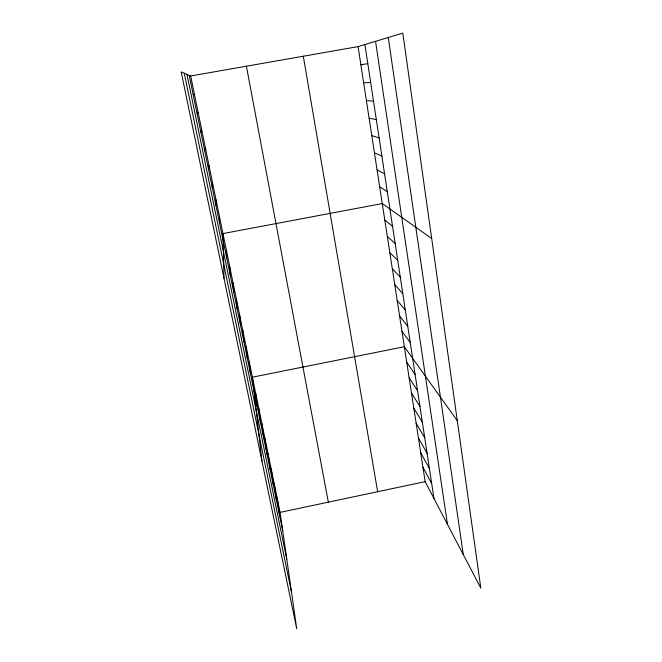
<?xml version="1.0" encoding="UTF-8"?>
<svg xmlns="http://www.w3.org/2000/svg" width="662" height="662" viewBox="0 0 662 662"><rect width="100%" height="100%" fill="white"/><g stroke="black" fill="none" stroke-linecap="round" stroke-linejoin="round"><path stroke-width="0.99" d="M215.878 205.212L216.044 199.841M212.196 187.272L212.535 182.704M208.472 169.141L208.985 165.392M204.707 150.795L205.394 147.883M200.9 132.251L201.769 130.199M197.044 113.5L198.103 112.317M358.059 46.621L402.81 33.1L480.827 588.121L425.145 481.655L358.059 46.621L190.664 75.981L181.173 71.877L296.75 628.9L280.092 512.38L190.664 75.981M193.155 94.534L194.405 94.252M280.092 512.38L425.145 481.655M360.864 64.802L367.807 63.635M363.637 82.783L370.679 82.51M366.384 100.583L373.517 101.17M369.098 118.192L376.322 119.632M371.787 135.627L379.103 137.886M374.444 152.872L381.85 155.951M377.075 169.944L384.572 173.816M379.682 186.833L387.253 191.492M431.682 238.51L382.264 203.557L222.962 233.587L224.021 278.404M384.812 220.115L392.549 226.272M387.344 236.5L395.156 243.393M389.844 252.718L397.73 260.323M392.318 268.78L400.278 277.088M394.767 284.677L402.802 293.671M397.2 300.424L405.301 310.081M399.6 316.006L407.767 326.325M401.983 331.439L410.217 342.403M457.301 420.726L404.341 346.723L252.388 377.191L261.962 461.24M406.741 362.321L415.107 374.543M409.124 377.754L417.548 390.605M411.483 393.038L419.965 406.493M413.816 408.173L422.356 422.224M416.125 423.159L424.723 437.797M418.417 437.996L427.073 453.205M420.684 452.692L429.39 468.456M422.927 467.24L431.69 483.558M184.259 73.209L291.479 592.035M189.216 75.352L282.724 530.775M186.957 74.384L286.754 558.968M246.405 66.2L328.344 502.16M303.312 56.22L377.654 491.717M364.903 44.553L433.966 498.511M375.553 41.334L447.454 524.304M388.288 37.486L463.251 554.508M277.138 497.948L279.654 515.806M274.151 483.368L276.542 500.679M271.13 468.655L273.406 485.403M268.085 453.784L270.237 469.962M265.007 438.774L267.034 454.364M261.904 423.606L263.799 438.608M258.768 408.288L260.53 422.679M255.59 392.823L257.228 406.584M249.251 361.866L250.608 374.361M246.082 346.392L247.298 358.241M242.871 330.76L243.955 341.948M239.636 314.971L240.571 325.489M236.375 299.025L237.162 308.856M233.074 282.914L233.703 292.041M229.731 266.645L230.219 275.044M226.363 250.203L226.685 257.874M219.519 216.805L219.519 222.953"/></g></svg>
